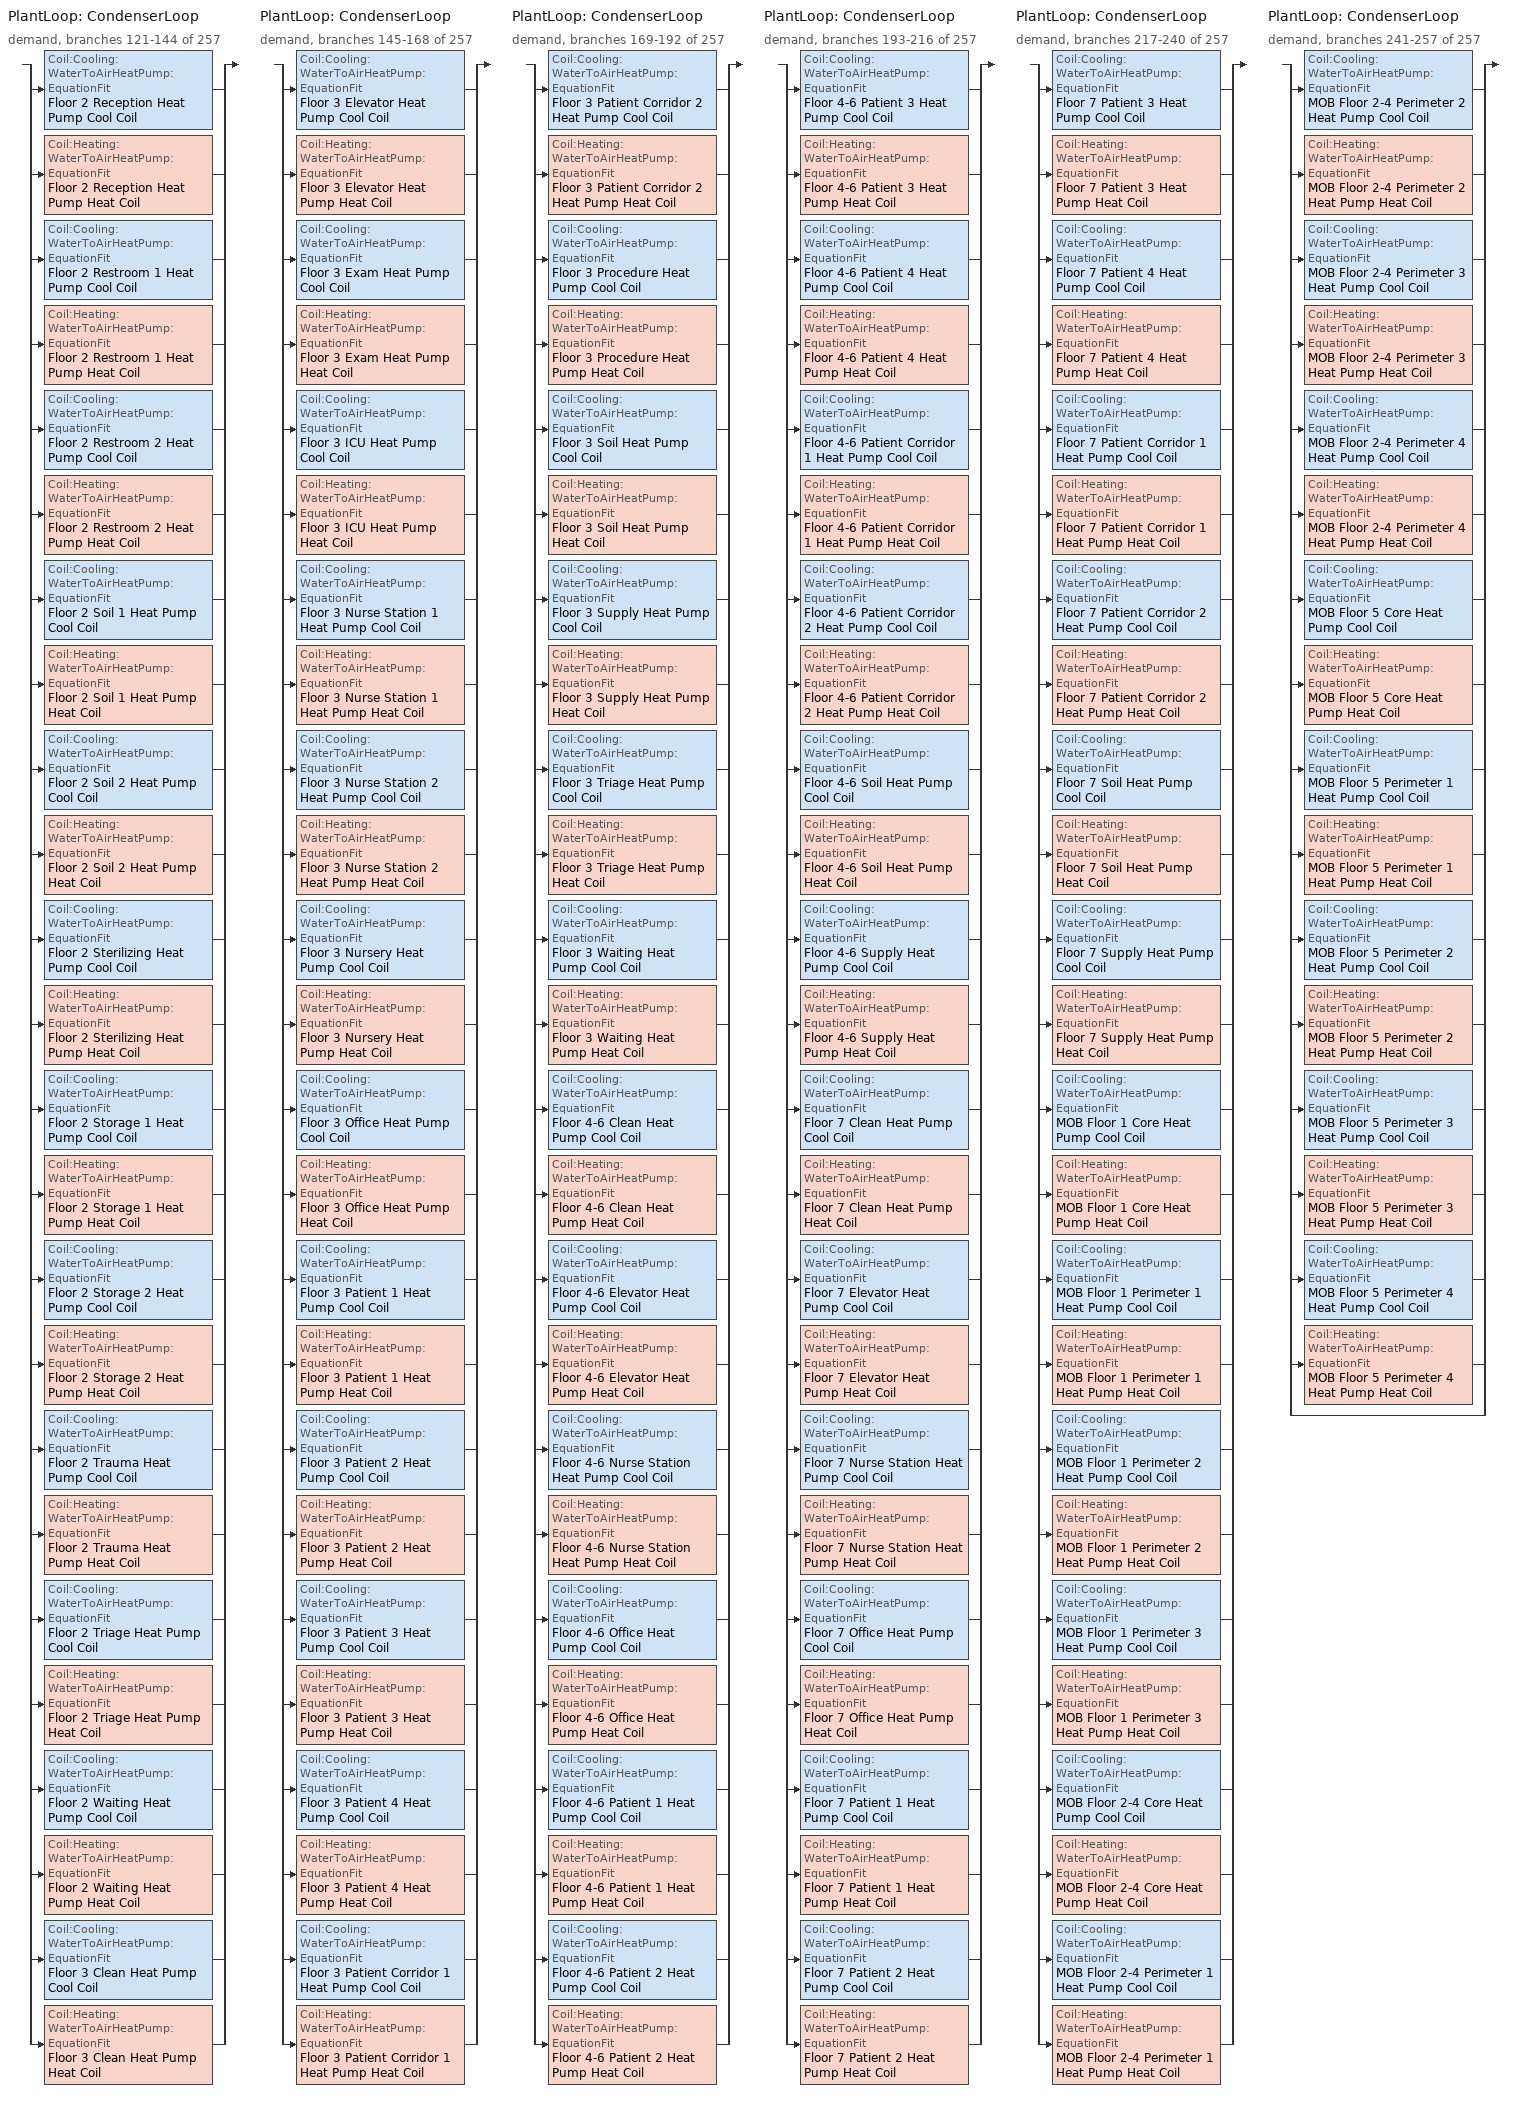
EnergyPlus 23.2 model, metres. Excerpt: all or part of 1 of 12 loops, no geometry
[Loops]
PlantLoop 'CondenserLoop'
 demand, branches 121-144 of 257: split
  | Coil:Cooling:WaterToAirHeatPump:EquationFit 'Floor 2 Reception Heat Pump Cool Coil'
  | Coil:Heating:WaterToAirHeatPump:EquationFit 'Floor 2 Reception Heat Pump Heat Coil'
  | Coil:Cooling:WaterToAirHeatPump:EquationFit 'Floor 2 Restroom 1 Heat Pump Cool Coil'
  | Coil:Heating:WaterToAirHeatPump:EquationFit 'Floor 2 Restroom 1 Heat Pump Heat Coil'
  | Coil:Cooling:WaterToAirHeatPump:EquationFit 'Floor 2 Restroom 2 Heat Pump Cool Coil'
  | Coil:Heating:WaterToAirHeatPump:EquationFit 'Floor 2 Restroom 2 Heat Pump Heat Coil'
  | Coil:Cooling:WaterToAirHeatPump:EquationFit 'Floor 2 Soil 1 Heat Pump Cool Coil'
  | Coil:Heating:WaterToAirHeatPump:EquationFit 'Floor 2 Soil 1 Heat Pump Heat Coil'
  | Coil:Cooling:WaterToAirHeatPump:EquationFit 'Floor 2 Soil 2 Heat Pump Cool Coil'
  | Coil:Heating:WaterToAirHeatPump:EquationFit 'Floor 2 Soil 2 Heat Pump Heat Coil'
  | Coil:Cooling:WaterToAirHeatPump:EquationFit 'Floor 2 Sterilizing Heat Pump Cool Coil'
  | Coil:Heating:WaterToAirHeatPump:EquationFit 'Floor 2 Sterilizing Heat Pump Heat Coil'
  | Coil:Cooling:WaterToAirHeatPump:EquationFit 'Floor 2 Storage 1 Heat Pump Cool Coil'
  | Coil:Heating:WaterToAirHeatPump:EquationFit 'Floor 2 Storage 1 Heat Pump Heat Coil'
  | Coil:Cooling:WaterToAirHeatPump:EquationFit 'Floor 2 Storage 2 Heat Pump Cool Coil'
  | Coil:Heating:WaterToAirHeatPump:EquationFit 'Floor 2 Storage 2 Heat Pump Heat Coil'
  | Coil:Cooling:WaterToAirHeatPump:EquationFit 'Floor 2 Trauma Heat Pump Cool Coil'
  | Coil:Heating:WaterToAirHeatPump:EquationFit 'Floor 2 Trauma Heat Pump Heat Coil'
  | Coil:Cooling:WaterToAirHeatPump:EquationFit 'Floor 2 Triage Heat Pump Cool Coil'
  | Coil:Heating:WaterToAirHeatPump:EquationFit 'Floor 2 Triage Heat Pump Heat Coil'
  | Coil:Cooling:WaterToAirHeatPump:EquationFit 'Floor 2 Waiting Heat Pump Cool Coil'
  | Coil:Heating:WaterToAirHeatPump:EquationFit 'Floor 2 Waiting Heat Pump Heat Coil'
  | Coil:Cooling:WaterToAirHeatPump:EquationFit 'Floor 3 Clean Heat Pump Cool Coil'
  | Coil:Heating:WaterToAirHeatPump:EquationFit 'Floor 3 Clean Heat Pump Heat Coil'
PlantLoop 'CondenserLoop'
 demand, branches 145-168 of 257: split
  | Coil:Cooling:WaterToAirHeatPump:EquationFit 'Floor 3 Elevator Heat Pump Cool Coil'
  | Coil:Heating:WaterToAirHeatPump:EquationFit 'Floor 3 Elevator Heat Pump Heat Coil'
  | Coil:Cooling:WaterToAirHeatPump:EquationFit 'Floor 3 Exam Heat Pump Cool Coil'
  | Coil:Heating:WaterToAirHeatPump:EquationFit 'Floor 3 Exam Heat Pump Heat Coil'
  | Coil:Cooling:WaterToAirHeatPump:EquationFit 'Floor 3 ICU Heat Pump Cool Coil'
  | Coil:Heating:WaterToAirHeatPump:EquationFit 'Floor 3 ICU Heat Pump Heat Coil'
  | Coil:Cooling:WaterToAirHeatPump:EquationFit 'Floor 3 Nurse Station 1 Heat Pump Cool Coil'
  | Coil:Heating:WaterToAirHeatPump:EquationFit 'Floor 3 Nurse Station 1 Heat Pump Heat Coil'
  | Coil:Cooling:WaterToAirHeatPump:EquationFit 'Floor 3 Nurse Station 2 Heat Pump Cool Coil'
  | Coil:Heating:WaterToAirHeatPump:EquationFit 'Floor 3 Nurse Station 2 Heat Pump Heat Coil'
  | Coil:Cooling:WaterToAirHeatPump:EquationFit 'Floor 3 Nursery Heat Pump Cool Coil'
  | Coil:Heating:WaterToAirHeatPump:EquationFit 'Floor 3 Nursery Heat Pump Heat Coil'
  | Coil:Cooling:WaterToAirHeatPump:EquationFit 'Floor 3 Office Heat Pump Cool Coil'
  | Coil:Heating:WaterToAirHeatPump:EquationFit 'Floor 3 Office Heat Pump Heat Coil'
  | Coil:Cooling:WaterToAirHeatPump:EquationFit 'Floor 3 Patient 1 Heat Pump Cool Coil'
  | Coil:Heating:WaterToAirHeatPump:EquationFit 'Floor 3 Patient 1 Heat Pump Heat Coil'
  | Coil:Cooling:WaterToAirHeatPump:EquationFit 'Floor 3 Patient 2 Heat Pump Cool Coil'
  | Coil:Heating:WaterToAirHeatPump:EquationFit 'Floor 3 Patient 2 Heat Pump Heat Coil'
  | Coil:Cooling:WaterToAirHeatPump:EquationFit 'Floor 3 Patient 3 Heat Pump Cool Coil'
  | Coil:Heating:WaterToAirHeatPump:EquationFit 'Floor 3 Patient 3 Heat Pump Heat Coil'
  | Coil:Cooling:WaterToAirHeatPump:EquationFit 'Floor 3 Patient 4 Heat Pump Cool Coil'
  | Coil:Heating:WaterToAirHeatPump:EquationFit 'Floor 3 Patient 4 Heat Pump Heat Coil'
  | Coil:Cooling:WaterToAirHeatPump:EquationFit 'Floor 3 Patient Corridor 1 Heat Pump Cool Coil'
  | Coil:Heating:WaterToAirHeatPump:EquationFit 'Floor 3 Patient Corridor 1 Heat Pump Heat Coil'
PlantLoop 'CondenserLoop'
 demand, branches 169-192 of 257: split
  | Coil:Cooling:WaterToAirHeatPump:EquationFit 'Floor 3 Patient Corridor 2 Heat Pump Cool Coil'
  | Coil:Heating:WaterToAirHeatPump:EquationFit 'Floor 3 Patient Corridor 2 Heat Pump Heat Coil'
  | Coil:Cooling:WaterToAirHeatPump:EquationFit 'Floor 3 Procedure Heat Pump Cool Coil'
  | Coil:Heating:WaterToAirHeatPump:EquationFit 'Floor 3 Procedure Heat Pump Heat Coil'
  | Coil:Cooling:WaterToAirHeatPump:EquationFit 'Floor 3 Soil Heat Pump Cool Coil'
  | Coil:Heating:WaterToAirHeatPump:EquationFit 'Floor 3 Soil Heat Pump Heat Coil'
  | Coil:Cooling:WaterToAirHeatPump:EquationFit 'Floor 3 Supply Heat Pump Cool Coil'
  | Coil:Heating:WaterToAirHeatPump:EquationFit 'Floor 3 Supply Heat Pump Heat Coil'
  | Coil:Cooling:WaterToAirHeatPump:EquationFit 'Floor 3 Triage Heat Pump Cool Coil'
  | Coil:Heating:WaterToAirHeatPump:EquationFit 'Floor 3 Triage Heat Pump Heat Coil'
  | Coil:Cooling:WaterToAirHeatPump:EquationFit 'Floor 3 Waiting Heat Pump Cool Coil'
  | Coil:Heating:WaterToAirHeatPump:EquationFit 'Floor 3 Waiting Heat Pump Heat Coil'
  | Coil:Cooling:WaterToAirHeatPump:EquationFit 'Floor 4-6 Clean Heat Pump Cool Coil'
  | Coil:Heating:WaterToAirHeatPump:EquationFit 'Floor 4-6 Clean Heat Pump Heat Coil'
  | Coil:Cooling:WaterToAirHeatPump:EquationFit 'Floor 4-6 Elevator Heat Pump Cool Coil'
  | Coil:Heating:WaterToAirHeatPump:EquationFit 'Floor 4-6 Elevator Heat Pump Heat Coil'
  | Coil:Cooling:WaterToAirHeatPump:EquationFit 'Floor 4-6 Nurse Station Heat Pump Cool Coil'
  | Coil:Heating:WaterToAirHeatPump:EquationFit 'Floor 4-6 Nurse Station Heat Pump Heat Coil'
  | Coil:Cooling:WaterToAirHeatPump:EquationFit 'Floor 4-6 Office Heat Pump Cool Coil'
  | Coil:Heating:WaterToAirHeatPump:EquationFit 'Floor 4-6 Office Heat Pump Heat Coil'
  | Coil:Cooling:WaterToAirHeatPump:EquationFit 'Floor 4-6 Patient 1 Heat Pump Cool Coil'
  | Coil:Heating:WaterToAirHeatPump:EquationFit 'Floor 4-6 Patient 1 Heat Pump Heat Coil'
  | Coil:Cooling:WaterToAirHeatPump:EquationFit 'Floor 4-6 Patient 2 Heat Pump Cool Coil'
  | Coil:Heating:WaterToAirHeatPump:EquationFit 'Floor 4-6 Patient 2 Heat Pump Heat Coil'
PlantLoop 'CondenserLoop'
 demand, branches 193-216 of 257: split
  | Coil:Cooling:WaterToAirHeatPump:EquationFit 'Floor 4-6 Patient 3 Heat Pump Cool Coil'
  | Coil:Heating:WaterToAirHeatPump:EquationFit 'Floor 4-6 Patient 3 Heat Pump Heat Coil'
  | Coil:Cooling:WaterToAirHeatPump:EquationFit 'Floor 4-6 Patient 4 Heat Pump Cool Coil'
  | Coil:Heating:WaterToAirHeatPump:EquationFit 'Floor 4-6 Patient 4 Heat Pump Heat Coil'
  | Coil:Cooling:WaterToAirHeatPump:EquationFit 'Floor 4-6 Patient Corridor 1 Heat Pump Cool Coil'
  | Coil:Heating:WaterToAirHeatPump:EquationFit 'Floor 4-6 Patient Corridor 1 Heat Pump Heat Coil'
  | Coil:Cooling:WaterToAirHeatPump:EquationFit 'Floor 4-6 Patient Corridor 2 Heat Pump Cool Coil'
  | Coil:Heating:WaterToAirHeatPump:EquationFit 'Floor 4-6 Patient Corridor 2 Heat Pump Heat Coil'
  | Coil:Cooling:WaterToAirHeatPump:EquationFit 'Floor 4-6 Soil Heat Pump Cool Coil'
  | Coil:Heating:WaterToAirHeatPump:EquationFit 'Floor 4-6 Soil Heat Pump Heat Coil'
  | Coil:Cooling:WaterToAirHeatPump:EquationFit 'Floor 4-6 Supply Heat Pump Cool Coil'
  | Coil:Heating:WaterToAirHeatPump:EquationFit 'Floor 4-6 Supply Heat Pump Heat Coil'
  | Coil:Cooling:WaterToAirHeatPump:EquationFit 'Floor 7 Clean Heat Pump Cool Coil'
  | Coil:Heating:WaterToAirHeatPump:EquationFit 'Floor 7 Clean Heat Pump Heat Coil'
  | Coil:Cooling:WaterToAirHeatPump:EquationFit 'Floor 7 Elevator Heat Pump Cool Coil'
  | Coil:Heating:WaterToAirHeatPump:EquationFit 'Floor 7 Elevator Heat Pump Heat Coil'
  | Coil:Cooling:WaterToAirHeatPump:EquationFit 'Floor 7 Nurse Station Heat Pump Cool Coil'
  | Coil:Heating:WaterToAirHeatPump:EquationFit 'Floor 7 Nurse Station Heat Pump Heat Coil'
  | Coil:Cooling:WaterToAirHeatPump:EquationFit 'Floor 7 Office Heat Pump Cool Coil'
  | Coil:Heating:WaterToAirHeatPump:EquationFit 'Floor 7 Office Heat Pump Heat Coil'
  | Coil:Cooling:WaterToAirHeatPump:EquationFit 'Floor 7 Patient 1 Heat Pump Cool Coil'
  | Coil:Heating:WaterToAirHeatPump:EquationFit 'Floor 7 Patient 1 Heat Pump Heat Coil'
  | Coil:Cooling:WaterToAirHeatPump:EquationFit 'Floor 7 Patient 2 Heat Pump Cool Coil'
  | Coil:Heating:WaterToAirHeatPump:EquationFit 'Floor 7 Patient 2 Heat Pump Heat Coil'
PlantLoop 'CondenserLoop'
 demand, branches 217-240 of 257: split
  | Coil:Cooling:WaterToAirHeatPump:EquationFit 'Floor 7 Patient 3 Heat Pump Cool Coil'
  | Coil:Heating:WaterToAirHeatPump:EquationFit 'Floor 7 Patient 3 Heat Pump Heat Coil'
  | Coil:Cooling:WaterToAirHeatPump:EquationFit 'Floor 7 Patient 4 Heat Pump Cool Coil'
  | Coil:Heating:WaterToAirHeatPump:EquationFit 'Floor 7 Patient 4 Heat Pump Heat Coil'
  | Coil:Cooling:WaterToAirHeatPump:EquationFit 'Floor 7 Patient Corridor 1 Heat Pump Cool Coil'
  | Coil:Heating:WaterToAirHeatPump:EquationFit 'Floor 7 Patient Corridor 1 Heat Pump Heat Coil'
  | Coil:Cooling:WaterToAirHeatPump:EquationFit 'Floor 7 Patient Corridor 2 Heat Pump Cool Coil'
  | Coil:Heating:WaterToAirHeatPump:EquationFit 'Floor 7 Patient Corridor 2 Heat Pump Heat Coil'
  | Coil:Cooling:WaterToAirHeatPump:EquationFit 'Floor 7 Soil Heat Pump Cool Coil'
  | Coil:Heating:WaterToAirHeatPump:EquationFit 'Floor 7 Soil Heat Pump Heat Coil'
  | Coil:Cooling:WaterToAirHeatPump:EquationFit 'Floor 7 Supply Heat Pump Cool Coil'
  | Coil:Heating:WaterToAirHeatPump:EquationFit 'Floor 7 Supply Heat Pump Heat Coil'
  | Coil:Cooling:WaterToAirHeatPump:EquationFit 'MOB Floor 1 Core Heat Pump Cool Coil'
  | Coil:Heating:WaterToAirHeatPump:EquationFit 'MOB Floor 1 Core Heat Pump Heat Coil'
  | Coil:Cooling:WaterToAirHeatPump:EquationFit 'MOB Floor 1 Perimeter 1 Heat Pump Cool Coil'
  | Coil:Heating:WaterToAirHeatPump:EquationFit 'MOB Floor 1 Perimeter 1 Heat Pump Heat Coil'
  | Coil:Cooling:WaterToAirHeatPump:EquationFit 'MOB Floor 1 Perimeter 2 Heat Pump Cool Coil'
  | Coil:Heating:WaterToAirHeatPump:EquationFit 'MOB Floor 1 Perimeter 2 Heat Pump Heat Coil'
  | Coil:Cooling:WaterToAirHeatPump:EquationFit 'MOB Floor 1 Perimeter 3 Heat Pump Cool Coil'
  | Coil:Heating:WaterToAirHeatPump:EquationFit 'MOB Floor 1 Perimeter 3 Heat Pump Heat Coil'
  | Coil:Cooling:WaterToAirHeatPump:EquationFit 'MOB Floor 2-4 Core Heat Pump Cool Coil'
  | Coil:Heating:WaterToAirHeatPump:EquationFit 'MOB Floor 2-4 Core Heat Pump Heat Coil'
  | Coil:Cooling:WaterToAirHeatPump:EquationFit 'MOB Floor 2-4 Perimeter 1 Heat Pump Cool Coil'
  | Coil:Heating:WaterToAirHeatPump:EquationFit 'MOB Floor 2-4 Perimeter 1 Heat Pump Heat Coil'
PlantLoop 'CondenserLoop'
 demand, branches 241-257 of 257: split
  | Coil:Cooling:WaterToAirHeatPump:EquationFit 'MOB Floor 2-4 Perimeter 2 Heat Pump Cool Coil'
  | Coil:Heating:WaterToAirHeatPump:EquationFit 'MOB Floor 2-4 Perimeter 2 Heat Pump Heat Coil'
  | Coil:Cooling:WaterToAirHeatPump:EquationFit 'MOB Floor 2-4 Perimeter 3 Heat Pump Cool Coil'
  | Coil:Heating:WaterToAirHeatPump:EquationFit 'MOB Floor 2-4 Perimeter 3 Heat Pump Heat Coil'
  | Coil:Cooling:WaterToAirHeatPump:EquationFit 'MOB Floor 2-4 Perimeter 4 Heat Pump Cool Coil'
  | Coil:Heating:WaterToAirHeatPump:EquationFit 'MOB Floor 2-4 Perimeter 4 Heat Pump Heat Coil'
  | Coil:Cooling:WaterToAirHeatPump:EquationFit 'MOB Floor 5 Core Heat Pump Cool Coil'
  | Coil:Heating:WaterToAirHeatPump:EquationFit 'MOB Floor 5 Core Heat Pump Heat Coil'
  | Coil:Cooling:WaterToAirHeatPump:EquationFit 'MOB Floor 5 Perimeter 1 Heat Pump Cool Coil'
  | Coil:Heating:WaterToAirHeatPump:EquationFit 'MOB Floor 5 Perimeter 1 Heat Pump Heat Coil'
  | Coil:Cooling:WaterToAirHeatPump:EquationFit 'MOB Floor 5 Perimeter 2 Heat Pump Cool Coil'
  | Coil:Heating:WaterToAirHeatPump:EquationFit 'MOB Floor 5 Perimeter 2 Heat Pump Heat Coil'
  | Coil:Cooling:WaterToAirHeatPump:EquationFit 'MOB Floor 5 Perimeter 3 Heat Pump Cool Coil'
  | Coil:Heating:WaterToAirHeatPump:EquationFit 'MOB Floor 5 Perimeter 3 Heat Pump Heat Coil'
  | Coil:Cooling:WaterToAirHeatPump:EquationFit 'MOB Floor 5 Perimeter 4 Heat Pump Cool Coil'
  | Coil:Heating:WaterToAirHeatPump:EquationFit 'MOB Floor 5 Perimeter 4 Heat Pump Heat Coil'
  | bypass
[ZoneHVAC:WaterToAirHeatPump] Availability Schedule=ALWAYS_ON; Cooling Supply Air Flow Rate {m3/s}=AUTOSIZE; Heating Supply Air Flow Rate {m3/s}=AUTOSIZE; Cooling Outdoor Air Flow Rate {m3/s}=0; Heating Outdoor Air Flow Rate {m3/s}=0; Maximum Supply Air Temperature from Supplemental Heater {C}=AUTOSIZE; Maximum Outdoor Dry-Bulb Temperature for Supplemental Heater Operation {C}=20; Fan Placement=BlowThrough
Name | No Load Supply Air Flow Rate {m3/s} | Supply Air Fan | Heating Coil | Cooling Coil | Supplemental Heating Coil | Supply Air Fan Operating Mode Schedule
Floor 2 Reception Heat Pump | 0 | Floor 2 Reception Heat Pump Fan | Floor 2 Reception Heat Pump Heat Coil | Floor 2 Reception Heat Pump Cool Coil | Floor 2 Reception Heat Pump Sup Heat Coil | ALWAYS_OFF
Floor 2 Restroom 1 Heat Pump | AUTOSIZE | Floor 2 Restroom 1 Heat Pump Fan | Floor 2 Restroom 1 Heat Pump Heat Coil | Floor 2 Restroom 1 Heat Pump Cool Coil | Floor 2 Restroom 1 Heat Pump Sup Heat Coil | HVACOperationSchd
Floor 2 Restroom 2 Heat Pump | AUTOSIZE | Floor 2 Restroom 2 Heat Pump Fan | Floor 2 Restroom 2 Heat Pump Heat Coil | Floor 2 Restroom 2 Heat Pump Cool Coil | Floor 2 Restroom 2 Heat Pump Sup Heat Coil | HVACOperationSchd
Floor 2 Soil 1 Heat Pump | AUTOSIZE | Floor 2 Soil 1 Heat Pump Fan | Floor 2 Soil 1 Heat Pump Heat Coil | Floor 2 Soil 1 Heat Pump Cool Coil | Floor 2 Soil 1 Heat Pump Sup Heat Coil | HVACOperationSchd
Floor 2 Soil 2 Heat Pump | AUTOSIZE | Floor 2 Soil 2 Heat Pump Fan | Floor 2 Soil 2 Heat Pump Heat Coil | Floor 2 Soil 2 Heat Pump Cool Coil | Floor 2 Soil 2 Heat Pump Sup Heat Coil | HVACOperationSchd
Floor 2 Sterilizing Heat Pump | AUTOSIZE | Floor 2 Sterilizing Heat Pump Fan | Floor 2 Sterilizing Heat Pump Heat Coil | Floor 2 Sterilizing Heat Pump Cool Coil | Floor 2 Sterilizing Heat Pump Sup Heat Coil | HVACOperationSchd
Floor 2 Storage 1 Heat Pump | 0 | Floor 2 Storage 1 Heat Pump Fan | Floor 2 Storage 1 Heat Pump Heat Coil | Floor 2 Storage 1 Heat Pump Cool Coil | Floor 2 Storage 1 Heat Pump Sup Heat Coil | ALWAYS_OFF
Floor 2 Storage 2 Heat Pump | 0 | Floor 2 Storage 2 Heat Pump Fan | Floor 2 Storage 2 Heat Pump Heat Coil | Floor 2 Storage 2 Heat Pump Cool Coil | Floor 2 Storage 2 Heat Pump Sup Heat Coil | ALWAYS_OFF
Floor 2 Trauma Heat Pump | AUTOSIZE | Floor 2 Trauma Heat Pump Fan | Floor 2 Trauma Heat Pump Heat Coil | Floor 2 Trauma Heat Pump Cool Coil | Floor 2 Trauma Heat Pump Sup Heat Coil | HVACOperationSchd
Floor 2 Triage Heat Pump | AUTOSIZE | Floor 2 Triage Heat Pump Fan | Floor 2 Triage Heat Pump Heat Coil | Floor 2 Triage Heat Pump Cool Coil | Floor 2 Triage Heat Pump Sup Heat Coil | HVACOperationSchd
Floor 2 Waiting Heat Pump | 0 | Floor 2 Waiting Heat Pump Fan | Floor 2 Waiting Heat Pump Heat Coil | Floor 2 Waiting Heat Pump Cool Coil | Floor 2 Waiting Heat Pump Sup Heat Coil | ALWAYS_OFF
Floor 3 Clean Heat Pump | AUTOSIZE | Floor 3 Clean Heat Pump Fan | Floor 3 Clean Heat Pump Heat Coil | Floor 3 Clean Heat Pump Cool Coil | Floor 3 Clean Heat Pump Sup Heat Coil | HVACOperationSchd
Floor 3 Elevator Heat Pump | 0 | Floor 3 Elevator Heat Pump Fan | Floor 3 Elevator Heat Pump Heat Coil | Floor 3 Elevator Heat Pump Cool Coil | Floor 3 Elevator Heat Pump Sup Heat Coil | ALWAYS_OFF
Floor 3 Exam Heat Pump | AUTOSIZE | Floor 3 Exam Heat Pump Fan | Floor 3 Exam Heat Pump Heat Coil | Floor 3 Exam Heat Pump Cool Coil | Floor 3 Exam Heat Pump Sup Heat Coil | HVACOperationSchd
Floor 3 ICU Heat Pump | AUTOSIZE | Floor 3 ICU Heat Pump Fan | Floor 3 ICU Heat Pump Heat Coil | Floor 3 ICU Heat Pump Cool Coil | Floor 3 ICU Heat Pump Sup Heat Coil | HVACOperationSchd
Floor 3 Nurse Station 1 Heat Pump | 0 | Floor 3 Nurse Station 1 Heat Pump Fan | Floor 3 Nurse Station 1 Heat Pump Heat Coil | Floor 3 Nurse Station 1 Heat Pump Cool Coil | Floor 3 Nurse Station 1 Heat Pump Sup Heat Coil | ALWAYS_OFF
Floor 3 Nurse Station 2 Heat Pump | 0 | Floor 3 Nurse Station 2 Heat Pump Fan | Floor 3 Nurse Station 2 Heat Pump Heat Coil | Floor 3 Nurse Station 2 Heat Pump Cool Coil | Floor 3 Nurse Station 2 Heat Pump Sup Heat Coil | ALWAYS_OFF
Floor 3 Nursery Heat Pump | AUTOSIZE | Floor 3 Nursery Heat Pump Fan | Floor 3 Nursery Heat Pump Heat Coil | Floor 3 Nursery Heat Pump Cool Coil | Floor 3 Nursery Heat Pump Sup Heat Coil | HVACOperationSchd
Floor 3 Office Heat Pump | 0 | Floor 3 Office Heat Pump Fan | Floor 3 Office Heat Pump Heat Coil | Floor 3 Office Heat Pump Cool Coil | Floor 3 Office Heat Pump Sup Heat Coil | ALWAYS_OFF
Floor 3 Patient 1 Heat Pump | AUTOSIZE | Floor 3 Patient 1 Heat Pump Fan | Floor 3 Patient 1 Heat Pump Heat Coil | Floor 3 Patient 1 Heat Pump Cool Coil | Floor 3 Patient 1 Heat Pump Sup Heat Coil | HVACOperationSchd
Floor 3 Patient 2 Heat Pump | AUTOSIZE | Floor 3 Patient 2 Heat Pump Fan | Floor 3 Patient 2 Heat Pump Heat Coil | Floor 3 Patient 2 Heat Pump Cool Coil | Floor 3 Patient 2 Heat Pump Sup Heat Coil | HVACOperationSchd
Floor 3 Patient 3 Heat Pump | AUTOSIZE | Floor 3 Patient 3 Heat Pump Fan | Floor 3 Patient 3 Heat Pump Heat Coil | Floor 3 Patient 3 Heat Pump Cool Coil | Floor 3 Patient 3 Heat Pump Sup Heat Coil | HVACOperationSchd
Floor 3 Patient 4 Heat Pump | AUTOSIZE | Floor 3 Patient 4 Heat Pump Fan | Floor 3 Patient 4 Heat Pump Heat Coil | Floor 3 Patient 4 Heat Pump Cool Coil | Floor 3 Patient 4 Heat Pump Sup Heat Coil | HVACOperationSchd
Floor 3 Patient Corridor 1 Heat Pump | AUTOSIZE | Floor 3 Patient Corridor 1 Heat Pump Fan | Floor 3 Patient Corridor 1 Heat Pump Heat Coil | Floor 3 Patient Corridor 1 Heat Pump Cool Coil | Floor 3 Patient Corridor 1 Heat Pump Sup Heat Coil | HVACOperationSchd
Floor 3 Patient Corridor 2 Heat Pump | AUTOSIZE | Floor 3 Patient Corridor 2 Heat Pump Fan | Floor 3 Patient Corridor 2 Heat Pump Heat Coil | Floor 3 Patient Corridor 2 Heat Pump Cool Coil | Floor 3 Patient Corridor 2 Heat Pump Sup Heat Coil | HVACOperationSchd
Floor 3 Procedure Heat Pump | AUTOSIZE | Floor 3 Procedure Heat Pump Fan | Floor 3 Procedure Heat Pump Heat Coil | Floor 3 Procedure Heat Pump Cool Coil | Floor 3 Procedure Heat Pump Sup Heat Coil | HVACOperationSchd
Floor 3 Soil Heat Pump | AUTOSIZE | Floor 3 Soil Heat Pump Fan | Floor 3 Soil Heat Pump Heat Coil | Floor 3 Soil Heat Pump Cool Coil | Floor 3 Soil Heat Pump Sup Heat Coil | HVACOperationSchd
Floor 3 Supply Heat Pump | AUTOSIZE | Floor 3 Supply Heat Pump Fan | Floor 3 Supply Heat Pump Heat Coil | Floor 3 Supply Heat Pump Cool Coil | Floor 3 Supply Heat Pump Sup Heat Coil | HVACOperationSchd
Floor 3 Triage Heat Pump | AUTOSIZE | Floor 3 Triage Heat Pump Fan | Floor 3 Triage Heat Pump Heat Coil | Floor 3 Triage Heat Pump Cool Coil | Floor 3 Triage Heat Pump Sup Heat Coil | HVACOperationSchd
Floor 3 Waiting Heat Pump | 0 | Floor 3 Waiting Heat Pump Fan | Floor 3 Waiting Heat Pump Heat Coil | Floor 3 Waiting Heat Pump Cool Coil | Floor 3 Waiting Heat Pump Sup Heat Coil | ALWAYS_OFF
Floor 4-6 Clean Heat Pump | AUTOSIZE | Floor 4-6 Clean Heat Pump Fan | Floor 4-6 Clean Heat Pump Heat Coil | Floor 4-6 Clean Heat Pump Cool Coil | Floor 4-6 Clean Heat Pump Sup Heat Coil | HVACOperationSchd
Floor 4-6 Elevator Heat Pump | 0 | Floor 4-6 Elevator Heat Pump Fan | Floor 4-6 Elevator Heat Pump Heat Coil | Floor 4-6 Elevator Heat Pump Cool Coil | Floor 4-6 Elevator Heat Pump Sup Heat Coil | ALWAYS_OFF
Floor 4-6 Nurse Station Heat Pump | 0 | Floor 4-6 Nurse Station Heat Pump Fan | Floor 4-6 Nurse Station Heat Pump Heat Coil | Floor 4-6 Nurse Station Heat Pump Cool Coil | Floor 4-6 Nurse Station Heat Pump Sup Heat Coil | ALWAYS_OFF
Floor 4-6 Office Heat Pump | 0 | Floor 4-6 Office Heat Pump Fan | Floor 4-6 Office Heat Pump Heat Coil | Floor 4-6 Office Heat Pump Cool Coil | Floor 4-6 Office Heat Pump Sup Heat Coil | ALWAYS_OFF
Floor 4-6 Patient 1 Heat Pump | AUTOSIZE | Floor 4-6 Patient 1 Heat Pump Fan | Floor 4-6 Patient 1 Heat Pump Heat Coil | Floor 4-6 Patient 1 Heat Pump Cool Coil | Floor 4-6 Patient 1 Heat Pump Sup Heat Coil | HVACOperationSchd
Floor 4-6 Patient 2 Heat Pump | AUTOSIZE | Floor 4-6 Patient 2 Heat Pump Fan | Floor 4-6 Patient 2 Heat Pump Heat Coil | Floor 4-6 Patient 2 Heat Pump Cool Coil | Floor 4-6 Patient 2 Heat Pump Sup Heat Coil | HVACOperationSchd
Floor 4-6 Patient 3 Heat Pump | AUTOSIZE | Floor 4-6 Patient 3 Heat Pump Fan | Floor 4-6 Patient 3 Heat Pump Heat Coil | Floor 4-6 Patient 3 Heat Pump Cool Coil | Floor 4-6 Patient 3 Heat Pump Sup Heat Coil | HVACOperationSchd
Floor 4-6 Patient 4 Heat Pump | AUTOSIZE | Floor 4-6 Patient 4 Heat Pump Fan | Floor 4-6 Patient 4 Heat Pump Heat Coil | Floor 4-6 Patient 4 Heat Pump Cool Coil | Floor 4-6 Patient 4 Heat Pump Sup Heat Coil | HVACOperationSchd
Floor 4-6 Patient Corridor 1 Heat Pump | AUTOSIZE | Floor 4-6 Patient Corridor 1 Heat Pump Fan | Floor 4-6 Patient Corridor 1 Heat Pump Heat Coil | Floor 4-6 Patient Corridor 1 Heat Pump Cool Coil | Floor 4-6 Patient Corridor 1 Heat Pump Sup Heat Coil | HVACOperationSchd
Floor 4-6 Patient Corridor 2 Heat Pump | AUTOSIZE | Floor 4-6 Patient Corridor 2 Heat Pump Fan | Floor 4-6 Patient Corridor 2 Heat Pump Heat Coil | Floor 4-6 Patient Corridor 2 Heat Pump Cool Coil | Floor 4-6 Patient Corridor 2 Heat Pump Sup Heat Coil | HVACOperationSchd
Floor 4-6 Soil Heat Pump | AUTOSIZE | Floor 4-6 Soil Heat Pump Fan | Floor 4-6 Soil Heat Pump Heat Coil | Floor 4-6 Soil Heat Pump Cool Coil | Floor 4-6 Soil Heat Pump Sup Heat Coil | HVACOperationSchd
Floor 4-6 Supply Heat Pump | AUTOSIZE | Floor 4-6 Supply Heat Pump Fan | Floor 4-6 Supply Heat Pump Heat Coil | Floor 4-6 Supply Heat Pump Cool Coil | Floor 4-6 Supply Heat Pump Sup Heat Coil | HVACOperationSchd
Floor 7 Clean Heat Pump | AUTOSIZE | Floor 7 Clean Heat Pump Fan | Floor 7 Clean Heat Pump Heat Coil | Floor 7 Clean Heat Pump Cool Coil | Floor 7 Clean Heat Pump Sup Heat Coil | HVACOperationSchd
Floor 7 Elevator Heat Pump | 0 | Floor 7 Elevator Heat Pump Fan | Floor 7 Elevator Heat Pump Heat Coil | Floor 7 Elevator Heat Pump Cool Coil | Floor 7 Elevator Heat Pump Sup Heat Coil | ALWAYS_OFF
Floor 7 Nurse Station Heat Pump | 0 | Floor 7 Nurse Station Heat Pump Fan | Floor 7 Nurse Station Heat Pump Heat Coil | Floor 7 Nurse Station Heat Pump Cool Coil | Floor 7 Nurse Station Heat Pump Sup Heat Coil | ALWAYS_OFF
Floor 7 Office Heat Pump | 0 | Floor 7 Office Heat Pump Fan | Floor 7 Office Heat Pump Heat Coil | Floor 7 Office Heat Pump Cool Coil | Floor 7 Office Heat Pump Sup Heat Coil | ALWAYS_OFF
Floor 7 Patient 1 Heat Pump | AUTOSIZE | Floor 7 Patient 1 Heat Pump Fan | Floor 7 Patient 1 Heat Pump Heat Coil | Floor 7 Patient 1 Heat Pump Cool Coil | Floor 7 Patient 1 Heat Pump Sup Heat Coil | HVACOperationSchd
Floor 7 Patient 2 Heat Pump | AUTOSIZE | Floor 7 Patient 2 Heat Pump Fan | Floor 7 Patient 2 Heat Pump Heat Coil | Floor 7 Patient 2 Heat Pump Cool Coil | Floor 7 Patient 2 Heat Pump Sup Heat Coil | HVACOperationSchd
Floor 7 Patient 3 Heat Pump | AUTOSIZE | Floor 7 Patient 3 Heat Pump Fan | Floor 7 Patient 3 Heat Pump Heat Coil | Floor 7 Patient 3 Heat Pump Cool Coil | Floor 7 Patient 3 Heat Pump Sup Heat Coil | HVACOperationSchd
Floor 7 Patient 4 Heat Pump | AUTOSIZE | Floor 7 Patient 4 Heat Pump Fan | Floor 7 Patient 4 Heat Pump Heat Coil | Floor 7 Patient 4 Heat Pump Cool Coil | Floor 7 Patient 4 Heat Pump Sup Heat Coil | HVACOperationSchd
Floor 7 Patient Corridor 1 Heat Pump | AUTOSIZE | Floor 7 Patient Corridor 1 Heat Pump Fan | Floor 7 Patient Corridor 1 Heat Pump Heat Coil | Floor 7 Patient Corridor 1 Heat Pump Cool Coil | Floor 7 Patient Corridor 1 Heat Pump Sup Heat Coil | HVACOperationSchd
Floor 7 Patient Corridor 2 Heat Pump | AUTOSIZE | Floor 7 Patient Corridor 2 Heat Pump Fan | Floor 7 Patient Corridor 2 Heat Pump Heat Coil | Floor 7 Patient Corridor 2 Heat Pump Cool Coil | Floor 7 Patient Corridor 2 Heat Pump Sup Heat Coil | HVACOperationSchd
Floor 7 Soil Heat Pump | AUTOSIZE | Floor 7 Soil Heat Pump Fan | Floor 7 Soil Heat Pump Heat Coil | Floor 7 Soil Heat Pump Cool Coil | Floor 7 Soil Heat Pump Sup Heat Coil | HVACOperationSchd
Floor 7 Supply Heat Pump | AUTOSIZE | Floor 7 Supply Heat Pump Fan | Floor 7 Supply Heat Pump Heat Coil | Floor 7 Supply Heat Pump Cool Coil | Floor 7 Supply Heat Pump Sup Heat Coil | HVACOperationSchd
MOB Floor 1 Core Heat Pump | 0 | MOB Floor 1 Core Heat Pump Fan | MOB Floor 1 Core Heat Pump Heat Coil | MOB Floor 1 Core Heat Pump Cool Coil | MOB Floor 1 Core Heat Pump Sup Heat Coil | ALWAYS_OFF
MOB Floor 1 Perimeter 1 Heat Pump | 0 | MOB Floor 1 Perimeter 1 Heat Pump Fan | MOB Floor 1 Perimeter 1 Heat Pump Heat Coil | MOB Floor 1 Perimeter 1 Heat Pump Cool Coil | MOB Floor 1 Perimeter 1 Heat Pump Sup Heat Coil | ALWAYS_OFF
MOB Floor 1 Perimeter 2 Heat Pump | 0 | MOB Floor 1 Perimeter 2 Heat Pump Fan | MOB Floor 1 Perimeter 2 Heat Pump Heat Coil | MOB Floor 1 Perimeter 2 Heat Pump Cool Coil | MOB Floor 1 Perimeter 2 Heat Pump Sup Heat Coil | ALWAYS_OFF
MOB Floor 1 Perimeter 3 Heat Pump | 0 | MOB Floor 1 Perimeter 3 Heat Pump Fan | MOB Floor 1 Perimeter 3 Heat Pump Heat Coil | MOB Floor 1 Perimeter 3 Heat Pump Cool Coil | MOB Floor 1 Perimeter 3 Heat Pump Sup Heat Coil | ALWAYS_OFF
MOB Floor 2-4 Core Heat Pump | 0 | MOB Floor 2-4 Core Heat Pump Fan | MOB Floor 2-4 Core Heat Pump Heat Coil | MOB Floor 2-4 Core Heat Pump Cool Coil | MOB Floor 2-4 Core Heat Pump Sup Heat Coil | ALWAYS_OFF
MOB Floor 2-4 Perimeter 1 Heat Pump | 0 | MOB Floor 2-4 Perimeter 1 Heat Pump Fan | MOB Floor 2-4 Perimeter 1 Heat Pump Heat Coil | MOB Floor 2-4 Perimeter 1 Heat Pump Cool Coil | MOB Floor 2-4 Perimeter 1 Heat Pump Sup Heat Coil | ALWAYS_OFF
MOB Floor 2-4 Perimeter 2 Heat Pump | 0 | MOB Floor 2-4 Perimeter 2 Heat Pump Fan | MOB Floor 2-4 Perimeter 2 Heat Pump Heat Coil | MOB Floor 2-4 Perimeter 2 Heat Pump Cool Coil | MOB Floor 2-4 Perimeter 2 Heat Pump Sup Heat Coil | ALWAYS_OFF
MOB Floor 2-4 Perimeter 3 Heat Pump | 0 | MOB Floor 2-4 Perimeter 3 Heat Pump Fan | MOB Floor 2-4 Perimeter 3 Heat Pump Heat Coil | MOB Floor 2-4 Perimeter 3 Heat Pump Cool Coil | MOB Floor 2-4 Perimeter 3 Heat Pump Sup Heat Coil | ALWAYS_OFF
MOB Floor 2-4 Perimeter 4 Heat Pump | 0 | MOB Floor 2-4 Perimeter 4 Heat Pump Fan | MOB Floor 2-4 Perimeter 4 Heat Pump Heat Coil | MOB Floor 2-4 Perimeter 4 Heat Pump Cool Coil | MOB Floor 2-4 Perimeter 4 Heat Pump Sup Heat Coil | ALWAYS_OFF
MOB Floor 5 Core Heat Pump | 0 | MOB Floor 5 Core Heat Pump Fan | MOB Floor 5 Core Heat Pump Heat Coil | MOB Floor 5 Core Heat Pump Cool Coil | MOB Floor 5 Core Heat Pump Sup Heat Coil | ALWAYS_OFF
MOB Floor 5 Perimeter 1 Heat Pump | 0 | MOB Floor 5 Perimeter 1 Heat Pump Fan | MOB Floor 5 Perimeter 1 Heat Pump Heat Coil | MOB Floor 5 Perimeter 1 Heat Pump Cool Coil | MOB Floor 5 Perimeter 1 Heat Pump Sup Heat Coil | ALWAYS_OFF
MOB Floor 5 Perimeter 2 Heat Pump | 0 | MOB Floor 5 Perimeter 2 Heat Pump Fan | MOB Floor 5 Perimeter 2 Heat Pump Heat Coil | MOB Floor 5 Perimeter 2 Heat Pump Cool Coil | MOB Floor 5 Perimeter 2 Heat Pump Sup Heat Coil | ALWAYS_OFF
MOB Floor 5 Perimeter 3 Heat Pump | 0 | MOB Floor 5 Perimeter 3 Heat Pump Fan | MOB Floor 5 Perimeter 3 Heat Pump Heat Coil | MOB Floor 5 Perimeter 3 Heat Pump Cool Coil | MOB Floor 5 Perimeter 3 Heat Pump Sup Heat Coil | ALWAYS_OFF
MOB Floor 5 Perimeter 4 Heat Pump | 0 | MOB Floor 5 Perimeter 4 Heat Pump Fan | MOB Floor 5 Perimeter 4 Heat Pump Heat Coil | MOB Floor 5 Perimeter 4 Heat Pump Cool Coil | MOB Floor 5 Perimeter 4 Heat Pump Sup Heat Coil | ALWAYS_OFF
[Fan:OnOff] Availability Schedule=HVACOperationSchd; Fan Total Efficiency=0.55; Pressure Rise {Pa}=74; Maximum Flow Rate {m3/s}=AUTOSIZE; Motor Efficiency=0.9; Motor In Airstream Fraction=1
Floor 2 Reception Heat Pump Fan; Floor 2 Restroom 1 Heat Pump Fan; Floor 2 Restroom 2 Heat Pump Fan; Floor 2 Soil 1 Heat Pump Fan; Floor 2 Soil 2 Heat Pump Fan; Floor 2 Sterilizing Heat Pump Fan; Floor 2 Storage 1 Heat Pump Fan; Floor 2 Storage 2 Heat Pump Fan; Floor 2 Trauma Heat Pump Fan; Floor 2 Triage Heat Pump Fan; Floor 2 Waiting Heat Pump Fan; Floor 3 Clean Heat Pump Fan; Floor 3 Elevator Heat Pump Fan; Floor 3 Exam Heat Pump Fan; Floor 3 ICU Heat Pump Fan; Floor 3 Nurse Station 1 Heat Pump Fan; Floor 3 Nurse Station 2 Heat Pump Fan; Floor 3 Nursery Heat Pump Fan; Floor 3 Office Heat Pump Fan; Floor 3 Patient 1 Heat Pump Fan; Floor 3 Patient 2 Heat Pump Fan; Floor 3 Patient 3 Heat Pump Fan; Floor 3 Patient 4 Heat Pump Fan; Floor 3 Patient Corridor 1 Heat Pump Fan; Floor 3 Patient Corridor 2 Heat Pump Fan; Floor 3 Procedure Heat Pump Fan; Floor 3 Soil Heat Pump Fan; Floor 3 Supply Heat Pump Fan; Floor 3 Triage Heat Pump Fan; Floor 3 Waiting Heat Pump Fan; Floor 4-6 Clean Heat Pump Fan; Floor 4-6 Elevator Heat Pump Fan; Floor 4-6 Nurse Station Heat Pump Fan; Floor 4-6 Office Heat Pump Fan; Floor 4-6 Patient 1 Heat Pump Fan; Floor 4-6 Patient 2 Heat Pump Fan; Floor 4-6 Patient 3 Heat Pump Fan; Floor 4-6 Patient 4 Heat Pump Fan; Floor 4-6 Patient Corridor 1 Heat Pump Fan; Floor 4-6 Patient Corridor 2 Heat Pump Fan; Floor 4-6 Soil Heat Pump Fan; Floor 4-6 Supply Heat Pump Fan; Floor 7 Clean Heat Pump Fan; Floor 7 Elevator Heat Pump Fan; Floor 7 Nurse Station Heat Pump Fan; Floor 7 Office Heat Pump Fan; Floor 7 Patient 1 Heat Pump Fan; Floor 7 Patient 2 Heat Pump Fan; Floor 7 Patient 3 Heat Pump Fan; Floor 7 Patient 4 Heat Pump Fan; Floor 7 Patient Corridor 1 Heat Pump Fan; Floor 7 Patient Corridor 2 Heat Pump Fan; Floor 7 Soil Heat Pump Fan; Floor 7 Supply Heat Pump Fan; MOB Floor 1 Core Heat Pump Fan; MOB Floor 1 Perimeter 1 Heat Pump Fan; MOB Floor 1 Perimeter 2 Heat Pump Fan; MOB Floor 1 Perimeter 3 Heat Pump Fan; MOB Floor 2-4 Core Heat Pump Fan; MOB Floor 2-4 Perimeter 1 Heat Pump Fan; MOB Floor 2-4 Perimeter 2 Heat Pump Fan; MOB Floor 2-4 Perimeter 3 Heat Pump Fan; MOB Floor 2-4 Perimeter 4 Heat Pump Fan; MOB Floor 5 Core Heat Pump Fan; MOB Floor 5 Perimeter 1 Heat Pump Fan; MOB Floor 5 Perimeter 2 Heat Pump Fan; MOB Floor 5 Perimeter 3 Heat Pump Fan; MOB Floor 5 Perimeter 4 Heat Pump Fan
[Coil:Heating:WaterToAirHeatPump:EquationFit] Rated Air Flow Rate {m3/s}=AUTOSIZE; Rated Water Flow Rate {m3/s}=AUTOSIZE; Gross Rated Heating Capacity {W}=AUTOSIZE; Gross Rated Heating COP {W/W}=5; Rated Entering Water Temperature {C}=20; Rated Entering Air Dry-Bulb Temperature {C}=20; Ratio of Rated Heating Capacity to Rated Cooling Capacity=1; Heating Capacity Curve=HeatCapCurve; Heating Power Consumption Curve=HeatPowCurve; Part Load Fraction Correlation Curve=HPACHEATPLFFPLR
Floor 2 Reception Heat Pump Heat Coil; Floor 2 Restroom 1 Heat Pump Heat Coil; Floor 2 Restroom 2 Heat Pump Heat Coil; Floor 2 Soil 1 Heat Pump Heat Coil; Floor 2 Soil 2 Heat Pump Heat Coil; Floor 2 Sterilizing Heat Pump Heat Coil; Floor 2 Storage 1 Heat Pump Heat Coil; Floor 2 Storage 2 Heat Pump Heat Coil; Floor 2 Trauma Heat Pump Heat Coil; Floor 2 Triage Heat Pump Heat Coil; Floor 2 Waiting Heat Pump Heat Coil; Floor 3 Clean Heat Pump Heat Coil; Floor 3 Elevator Heat Pump Heat Coil; Floor 3 Exam Heat Pump Heat Coil; Floor 3 ICU Heat Pump Heat Coil; Floor 3 Nurse Station 1 Heat Pump Heat Coil; Floor 3 Nurse Station 2 Heat Pump Heat Coil; Floor 3 Nursery Heat Pump Heat Coil; Floor 3 Office Heat Pump Heat Coil; Floor 3 Patient 1 Heat Pump Heat Coil; Floor 3 Patient 2 Heat Pump Heat Coil; Floor 3 Patient 3 Heat Pump Heat Coil; Floor 3 Patient 4 Heat Pump Heat Coil; Floor 3 Patient Corridor 1 Heat Pump Heat Coil; Floor 3 Patient Corridor 2 Heat Pump Heat Coil; Floor 3 Procedure Heat Pump Heat Coil; Floor 3 Soil Heat Pump Heat Coil; Floor 3 Supply Heat Pump Heat Coil; Floor 3 Triage Heat Pump Heat Coil; Floor 3 Waiting Heat Pump Heat Coil; Floor 4-6 Clean Heat Pump Heat Coil; Floor 4-6 Elevator Heat Pump Heat Coil; Floor 4-6 Nurse Station Heat Pump Heat Coil; Floor 4-6 Office Heat Pump Heat Coil; Floor 4-6 Patient 1 Heat Pump Heat Coil; Floor 4-6 Patient 2 Heat Pump Heat Coil; Floor 4-6 Patient 3 Heat Pump Heat Coil; Floor 4-6 Patient 4 Heat Pump Heat Coil; Floor 4-6 Patient Corridor 1 Heat Pump Heat Coil; Floor 4-6 Patient Corridor 2 Heat Pump Heat Coil; Floor 4-6 Soil Heat Pump Heat Coil; Floor 4-6 Supply Heat Pump Heat Coil; Floor 7 Clean Heat Pump Heat Coil; Floor 7 Elevator Heat Pump Heat Coil; Floor 7 Nurse Station Heat Pump Heat Coil; Floor 7 Office Heat Pump Heat Coil; Floor 7 Patient 1 Heat Pump Heat Coil; Floor 7 Patient 2 Heat Pump Heat Coil; Floor 7 Patient 3 Heat Pump Heat Coil; Floor 7 Patient 4 Heat Pump Heat Coil; Floor 7 Patient Corridor 1 Heat Pump Heat Coil; Floor 7 Patient Corridor 2 Heat Pump Heat Coil; Floor 7 Soil Heat Pump Heat Coil; Floor 7 Supply Heat Pump Heat Coil; MOB Floor 1 Core Heat Pump Heat Coil; MOB Floor 1 Perimeter 1 Heat Pump Heat Coil; MOB Floor 1 Perimeter 2 Heat Pump Heat Coil; MOB Floor 1 Perimeter 3 Heat Pump Heat Coil; MOB Floor 2-4 Core Heat Pump Heat Coil; MOB Floor 2-4 Perimeter 1 Heat Pump Heat Coil; MOB Floor 2-4 Perimeter 2 Heat Pump Heat Coil; MOB Floor 2-4 Perimeter 3 Heat Pump Heat Coil; MOB Floor 2-4 Perimeter 4 Heat Pump Heat Coil; MOB Floor 5 Core Heat Pump Heat Coil; MOB Floor 5 Perimeter 1 Heat Pump Heat Coil; MOB Floor 5 Perimeter 2 Heat Pump Heat Coil; MOB Floor 5 Perimeter 3 Heat Pump Heat Coil; MOB Floor 5 Perimeter 4 Heat Pump Heat Coil
[Coil:Cooling:WaterToAirHeatPump:EquationFit] Rated Air Flow Rate {m3/s}=AUTOSIZE; Rated Water Flow Rate {m3/s}=AUTOSIZE; Gross Rated Total Cooling Capacity {W}=AUTOSIZE; Gross Rated Sensible Cooling Capacity {W}=AUTOSIZE; Gross Rated Cooling COP {W/W}=4.5; Rated Entering Water Temperature {C}=30; Rated Entering Air Dry-Bulb Temperature {C}=27; Rated Entering Air Wet-Bulb Temperature {C}=19; Total Cooling Capacity Curve=TotCoolCapCurve; Sensible Cooling Capacity Curve=CoolSensCapCurve; Cooling Power Consumption Curve=CoolPowCurve; Part Load Fraction Correlation Curve=HPACCOOLPLFFPLR; Nominal Time for Condensate Removal to Begin {s}=0; Ratio of Initial Moisture Evaporation Rate and Steady State Latent Capacity=0; Maximum Cycling Rate {cycles/hr}=2.5; Latent Capacity Time Constant {s}=60; Fan Delay Time {s}=60
Floor 2 Reception Heat Pump Cool Coil; Floor 2 Restroom 1 Heat Pump Cool Coil; Floor 2 Restroom 2 Heat Pump Cool Coil; Floor 2 Soil 1 Heat Pump Cool Coil; Floor 2 Soil 2 Heat Pump Cool Coil; Floor 2 Sterilizing Heat Pump Cool Coil; Floor 2 Storage 1 Heat Pump Cool Coil; Floor 2 Storage 2 Heat Pump Cool Coil; Floor 2 Trauma Heat Pump Cool Coil; Floor 2 Triage Heat Pump Cool Coil; Floor 2 Waiting Heat Pump Cool Coil; Floor 3 Clean Heat Pump Cool Coil; Floor 3 Elevator Heat Pump Cool Coil; Floor 3 Exam Heat Pump Cool Coil; Floor 3 ICU Heat Pump Cool Coil; Floor 3 Nurse Station 1 Heat Pump Cool Coil; Floor 3 Nurse Station 2 Heat Pump Cool Coil; Floor 3 Nursery Heat Pump Cool Coil; Floor 3 Office Heat Pump Cool Coil; Floor 3 Patient 1 Heat Pump Cool Coil; Floor 3 Patient 2 Heat Pump Cool Coil; Floor 3 Patient 3 Heat Pump Cool Coil; Floor 3 Patient 4 Heat Pump Cool Coil; Floor 3 Patient Corridor 1 Heat Pump Cool Coil; Floor 3 Patient Corridor 2 Heat Pump Cool Coil; Floor 3 Procedure Heat Pump Cool Coil; Floor 3 Soil Heat Pump Cool Coil; Floor 3 Supply Heat Pump Cool Coil; Floor 3 Triage Heat Pump Cool Coil; Floor 3 Waiting Heat Pump Cool Coil; Floor 4-6 Clean Heat Pump Cool Coil; Floor 4-6 Elevator Heat Pump Cool Coil; Floor 4-6 Nurse Station Heat Pump Cool Coil; Floor 4-6 Office Heat Pump Cool Coil; Floor 4-6 Patient 1 Heat Pump Cool Coil; Floor 4-6 Patient 2 Heat Pump Cool Coil; Floor 4-6 Patient 3 Heat Pump Cool Coil; Floor 4-6 Patient 4 Heat Pump Cool Coil; Floor 4-6 Patient Corridor 1 Heat Pump Cool Coil; Floor 4-6 Patient Corridor 2 Heat Pump Cool Coil; Floor 4-6 Soil Heat Pump Cool Coil; Floor 4-6 Supply Heat Pump Cool Coil; Floor 7 Clean Heat Pump Cool Coil; Floor 7 Elevator Heat Pump Cool Coil; Floor 7 Nurse Station Heat Pump Cool Coil; Floor 7 Office Heat Pump Cool Coil; Floor 7 Patient 1 Heat Pump Cool Coil; Floor 7 Patient 2 Heat Pump Cool Coil; Floor 7 Patient 3 Heat Pump Cool Coil; Floor 7 Patient 4 Heat Pump Cool Coil; Floor 7 Patient Corridor 1 Heat Pump Cool Coil; Floor 7 Patient Corridor 2 Heat Pump Cool Coil; Floor 7 Soil Heat Pump Cool Coil; Floor 7 Supply Heat Pump Cool Coil; MOB Floor 1 Core Heat Pump Cool Coil; MOB Floor 1 Perimeter 1 Heat Pump Cool Coil; MOB Floor 1 Perimeter 2 Heat Pump Cool Coil; MOB Floor 1 Perimeter 3 Heat Pump Cool Coil; MOB Floor 2-4 Core Heat Pump Cool Coil; MOB Floor 2-4 Perimeter 1 Heat Pump Cool Coil; MOB Floor 2-4 Perimeter 2 Heat Pump Cool Coil; MOB Floor 2-4 Perimeter 3 Heat Pump Cool Coil; MOB Floor 2-4 Perimeter 4 Heat Pump Cool Coil; MOB Floor 5 Core Heat Pump Cool Coil; MOB Floor 5 Perimeter 1 Heat Pump Cool Coil; MOB Floor 5 Perimeter 2 Heat Pump Cool Coil; MOB Floor 5 Perimeter 3 Heat Pump Cool Coil; MOB Floor 5 Perimeter 4 Heat Pump Cool Coil
[Coil:Heating:Fuel] Availability Schedule=ALWAYS_ON; Fuel Type=NaturalGas; Burner Efficiency=0.8; Nominal Capacity {W}=AUTOSIZE
Floor 2 Reception Heat Pump Sup Heat Coil; Floor 2 Restroom 1 Heat Pump Sup Heat Coil; Floor 2 Restroom 2 Heat Pump Sup Heat Coil; Floor 2 Soil 1 Heat Pump Sup Heat Coil; Floor 2 Soil 2 Heat Pump Sup Heat Coil; Floor 2 Sterilizing Heat Pump Sup Heat Coil; Floor 2 Storage 1 Heat Pump Sup Heat Coil; Floor 2 Storage 2 Heat Pump Sup Heat Coil; Floor 2 Trauma Heat Pump Sup Heat Coil; Floor 2 Triage Heat Pump Sup Heat Coil; Floor 2 Waiting Heat Pump Sup Heat Coil; Floor 3 Clean Heat Pump Sup Heat Coil; Floor 3 Elevator Heat Pump Sup Heat Coil; Floor 3 Exam Heat Pump Sup Heat Coil; Floor 3 ICU Heat Pump Sup Heat Coil; Floor 3 Nurse Station 1 Heat Pump Sup Heat Coil; Floor 3 Nurse Station 2 Heat Pump Sup Heat Coil; Floor 3 Nursery Heat Pump Sup Heat Coil; Floor 3 Office Heat Pump Sup Heat Coil; Floor 3 Patient 1 Heat Pump Sup Heat Coil; Floor 3 Patient 2 Heat Pump Sup Heat Coil; Floor 3 Patient 3 Heat Pump Sup Heat Coil; Floor 3 Patient 4 Heat Pump Sup Heat Coil; Floor 3 Patient Corridor 1 Heat Pump Sup Heat Coil; Floor 3 Patient Corridor 2 Heat Pump Sup Heat Coil; Floor 3 Procedure Heat Pump Sup Heat Coil; Floor 3 Soil Heat Pump Sup Heat Coil; Floor 3 Supply Heat Pump Sup Heat Coil; Floor 3 Triage Heat Pump Sup Heat Coil; Floor 3 Waiting Heat Pump Sup Heat Coil; Floor 4-6 Clean Heat Pump Sup Heat Coil; Floor 4-6 Elevator Heat Pump Sup Heat Coil; Floor 4-6 Nurse Station Heat Pump Sup Heat Coil; Floor 4-6 Office Heat Pump Sup Heat Coil; Floor 4-6 Patient 1 Heat Pump Sup Heat Coil; Floor 4-6 Patient 2 Heat Pump Sup Heat Coil; Floor 4-6 Patient 3 Heat Pump Sup Heat Coil; Floor 4-6 Patient 4 Heat Pump Sup Heat Coil; Floor 4-6 Patient Corridor 1 Heat Pump Sup Heat Coil; Floor 4-6 Patient Corridor 2 Heat Pump Sup Heat Coil; Floor 4-6 Soil Heat Pump Sup Heat Coil; Floor 4-6 Supply Heat Pump Sup Heat Coil; Floor 7 Clean Heat Pump Sup Heat Coil; Floor 7 Elevator Heat Pump Sup Heat Coil; Floor 7 Nurse Station Heat Pump Sup Heat Coil; Floor 7 Office Heat Pump Sup Heat Coil; Floor 7 Patient 1 Heat Pump Sup Heat Coil; Floor 7 Patient 2 Heat Pump Sup Heat Coil; Floor 7 Patient 3 Heat Pump Sup Heat Coil; Floor 7 Patient 4 Heat Pump Sup Heat Coil; Floor 7 Patient Corridor 1 Heat Pump Sup Heat Coil; Floor 7 Patient Corridor 2 Heat Pump Sup Heat Coil; Floor 7 Soil Heat Pump Sup Heat Coil; Floor 7 Supply Heat Pump Sup Heat Coil; MOB Floor 1 Core Heat Pump Sup Heat Coil; MOB Floor 1 Perimeter 1 Heat Pump Sup Heat Coil; MOB Floor 1 Perimeter 2 Heat Pump Sup Heat Coil; MOB Floor 1 Perimeter 3 Heat Pump Sup Heat Coil; MOB Floor 2-4 Core Heat Pump Sup Heat Coil; MOB Floor 2-4 Perimeter 1 Heat Pump Sup Heat Coil; MOB Floor 2-4 Perimeter 2 Heat Pump Sup Heat Coil; MOB Floor 2-4 Perimeter 3 Heat Pump Sup Heat Coil; MOB Floor 2-4 Perimeter 4 Heat Pump Sup Heat Coil; MOB Floor 5 Core Heat Pump Sup Heat Coil; MOB Floor 5 Perimeter 1 Heat Pump Sup Heat Coil; MOB Floor 5 Perimeter 2 Heat Pump Sup Heat Coil; MOB Floor 5 Perimeter 3 Heat Pump Sup Heat Coil; MOB Floor 5 Perimeter 4 Heat Pump Sup Heat Coil
[Schedule:Compact]
ALWAYS_ON; HVACOperationSchd: Through: 12/31, For: AllDays, Until: 24:00, 1
ALWAYS_OFF: Through: 12/31, For: AllDays, Until: 24:00, 0
[Curve:QuadLinear] Coefficient5 z=0; Minimum Value of w=-100; Maximum Value of w=100; Minimum Value of x=-100; Maximum Value of x=100; Minimum Value of y=0; Maximum Value of y=100; Minimum Value of z=0; Maximum Value of z=100; Minimum Curve Output=0; Maximum Curve Output=38
Name | Coefficient1 Constant | Coefficient2 w | Coefficient3 x | Coefficient4 y
TotCoolCapCurve | -9.32564 | 11.0881 | -1.75195 | 0.76082
CoolPowCurve | -3.25323 | -0.990977 | 4.03829 | 0.952179
HeatCapCurve | -1.30782 | -2.37468 | 4.00919 | 0.615581
HeatPowCurve | -2.17352 | 0.830808 | 1.56828 | 0.68971
[Curve:QuintLinear]
CoolSensCapCurve: Coefficient1 Constant=-5.26563; Coefficient2 v=17.3118; Coefficient3 w=-11.4497; Coefficient4 x=-0.944805; Coefficient5 y=0.739607; Coefficient6 z=0; Minimum Value of v=-100; Maximum Value of v=100; Minimum Value of w=-100; Maximum Value of w=100; Minimum Value of x=-100; Maximum Value of x=100; Minimum Value of y=0; Maximum Value of y=100; Minimum Value of z=0; Maximum Value of z=100; Minimum Curve Output=0; Maximum Curve Output=38
[Curve:Quadratic] Coefficient1 Constant=0.75; Coefficient2 x=0.25; Coefficient3 x**2=0; Minimum Value of x=0; Maximum Value of x=1
HPACCOOLPLFFPLR; HPACHEATPLFFPLR
